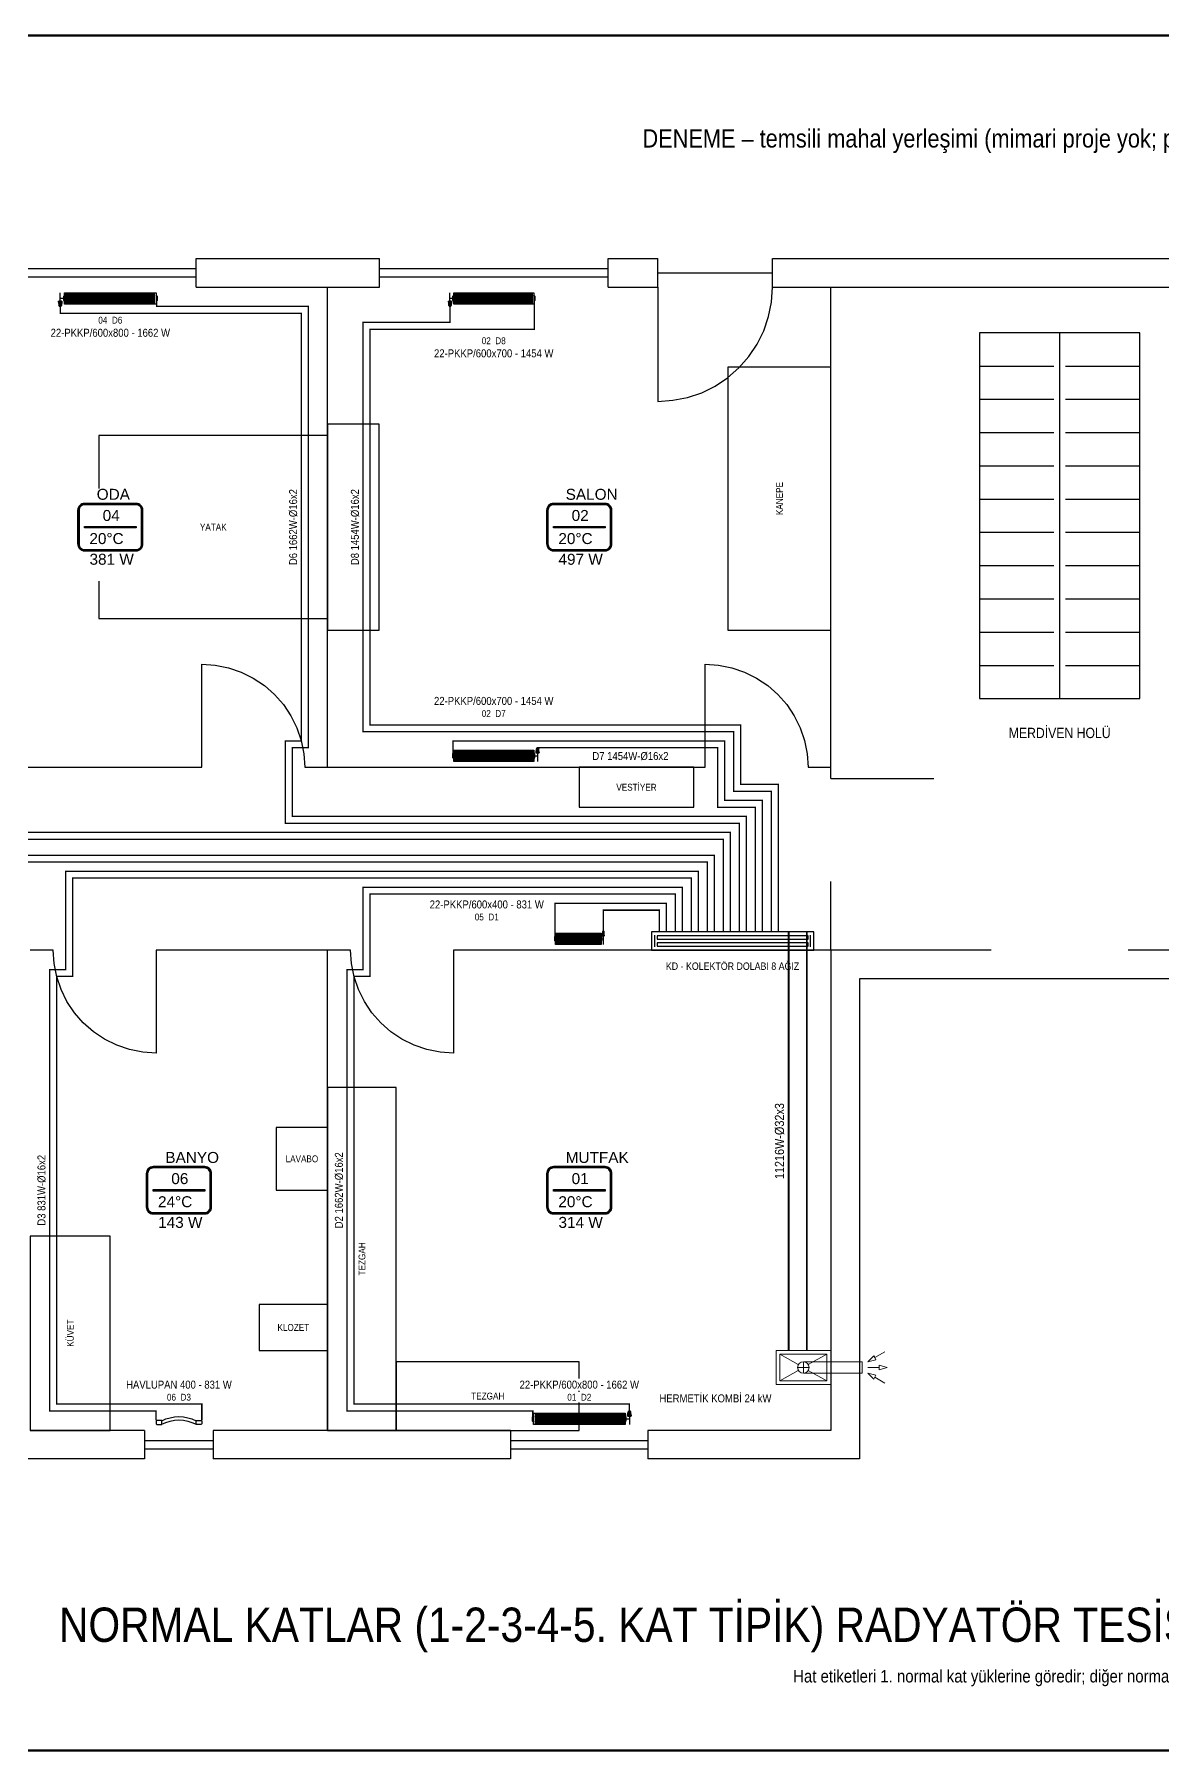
# Model space of a CAD drawing. Header units: centimetres. Extents: x -61 to 10101, y -10955 to 1521.
# Drawn here: x 4204 to 5190, y 19 to 1521 of the extents above; entities that cross this region are included whole.
import ezdxf
from ezdxf.enums import TextEntityAlignment as Align

# ---------------------------------------------------------------- set-up
doc = ezdxf.new("R2010")
doc.units = ezdxf.units.CM
doc.linetypes.add('DASHED', pattern=[1.524, 1.27, -0.254])
for name, color, linetype in [('MTY-ISIKAYBIMAHAL', 2, 'Continuous'), ('MTY-RADYATÖR', 2, 'Continuous'), ('MTY-TEFRIS', 15, 'Continuous'), ('MTY-TEFRIS-CIKTI', 250, 'Continuous'), ('ROTAS-BASLIK', 7, 'Continuous'), ('ROTAS-CIHAZ', 135, 'Continuous'), ('ROTAS-DENEME', 1, 'Continuous'), ('ROTAS-ISITMA-CAP', 41, 'Continuous'), ('ROTAS-ISITMA-DONUS', 30, 'DASHED'), ('ROTAS-ISITMA-GIDIS', 10, 'Continuous'), ('ROTAS-ISITMA-KOLEKTOR', 6, 'Continuous'), ('ROTAS-MAHAL', 2, 'Continuous'), ('ROTAS-MASKE', 7, 'Continuous'), ('ROTAS-MIMARI-PENCERE', 4, 'Continuous'), ('ROTAS-MIMARI-TEFRIS', 9, 'Continuous'), ('ROTAS-MIMARI-TEMSILI', 8, 'Continuous'), ('ROTAS-PAFTA', 7, 'Continuous'), ('ROTAS-RADYATOR', 2, 'Continuous'), ('ROTAS-YAZI', 7, 'Continuous')]:
    doc.layers.add(name, color=color, linetype=linetype)
doc.styles.add('MTYCAPLT', font='arial.ttf', dxfattribs={"width": 0.65, "height": 1})
doc.styles.add('ROTAS', font='arial.ttf')

# ---------------------------------------------------------------- blocks, each defined once
blk = doc.blocks.new('ROTAS-KOLEKTOR-DOLABI-8')
for p, q in [((3, 3), (3, 13)), ((139, 3), (139, 13))]:
    blk.add_line(p, q)
for points in [[(0, 0), (142, 0), (142, 16), (0, 16)], [(5, 9.5), (137, 9.5), (137, 12.5), (5, 12.5)], [(5, 3.5), (137, 3.5), (137, 6.5), (5, 6.5)]]:
    blk.add_lwpolyline(points, close=True)
blk = doc.blocks.new('MTY-RADYATOR Panel')
at = {"layer": 'MTY-RADYATÖR', "color": 15}
for p, q in [((-1.9, 8.2), (-1.4, 11.2)), ((-1.9, 8.2), (1.9, 8.2)), ((1.9, 8), (-1.9, 8)), ((-1.4, 11.2), (1.4, 11.2)), ((-1.3, 11.2), (-1.3, 8.2)), ((-1.1, 11.7), (1.1, 11.7)), ((-1.1, 7.2), (1.1, 7.2)), ((-0.7, 11.2), (-0.7, 8.2)), ((-0.6, 11.9), (0.6, 11.9)), ((0, 11.2), (0, 8.2)), ((0.6, 11.2), (0.6, 8.2)), ((1.3, 11.2), (1.3, 8.2)), ((1.9, 8.2), (1.4, 11.2)), ((3.4, 6.9), (3.8, 6.9)), ((3.4, 3.1), (3.4, 6.9)), ((3.4, 6.3), (3.8, 6.3)), ((3.4, 3.7), (3.8, 3.7)), ((3.4, 3.1), (3.8, 3.1)), ((3.8, 2.8), (3.8, 7.2)), ((3.8, 7.2), (4, 7.2)), ((3.8, 2.8), (4, 2.8)), ((4, 7.2), (4.4, 7.3)), ((4, 2.8), (4, 7.2)), ((4, 2.8), (4.4, 2.7)), ((105.3, 7.2), (104.9, 7.3)), ((105.3, 2.8), (104.9, 2.7)), ((105.3, 2.8), (105.3, 7.2)), ((105.5, 7.2), (105.3, 7.2)), ((105.5, 2.8), (105.3, 2.8)), ((105.5, 2.8), (105.5, 7.2)), ((105.9, 6.9), (105.5, 6.9)), ((105.9, 6.3), (105.5, 6.3)), ((105.9, 3.7), (105.5, 3.7)), ((105.9, 3.1), (105.5, 3.1)), ((105.9, 3.1), (105.9, 6.9))]:
    blk.add_line(p, q, dxfattribs=at)
at = {"layer": 'MTY-RADYATÖR', "color": 15, "ltscale": 0.3}
for p, q in [((0, 7.2), (0, 0)), ((3.8, 5), (0, 5))]:
    blk.add_line(p, q, dxfattribs=at)
at = {"layer": 'MTY-RADYATÖR'}
for p, q in [((5.7, 9), (5.7, 1)), ((6.7, 1), (6.7, 9)), ((7.2, 9), (7.2, 1)), ((8.2, 1), (8.2, 9)), ((8.7, 9), (8.7, 1)), ((9.7, 1), (9.7, 9)), ((10.2, 9), (10.2, 1)), ((11.2, 1), (11.2, 9)), ((11.7, 9), (11.7, 1)), ((12.7, 1), (12.7, 9)), ((13.2, 9), (13.2, 1)), ((14.2, 1), (14.2, 9)), ((14.7, 9), (14.7, 1)), ((15.7, 1), (15.7, 9)), ((16.2, 9), (16.2, 1)), ((17.2, 1), (17.2, 9)), ((17.7, 9), (17.7, 1)), ((18.7, 1), (18.7, 9)), ((19.2, 9), (19.2, 1)), ((20.2, 1), (20.2, 9)), ((20.7, 9), (20.7, 1)), ((21.7, 1), (21.7, 9)), ((22.2, 9), (22.2, 1)), ((23.2, 1), (23.2, 9)), ((23.7, 9), (23.7, 1)), ((24.7, 1), (24.7, 9)), ((25.2, 9), (25.2, 1)), ((26.2, 1), (26.2, 9)), ((26.7, 9), (26.7, 1)), ((27.7, 1), (27.7, 9)), ((28.2, 9), (28.2, 1)), ((29.2, 1), (29.2, 9)), ((29.7, 9), (29.7, 1)), ((30.7, 1), (30.7, 9)), ((31.2, 9), (31.2, 1)), ((32.2, 1), (32.2, 9)), ((32.7, 9), (32.7, 1)), ((33.7, 1), (33.7, 9)), ((34.2, 9), (34.2, 1)), ((35.2, 1), (35.2, 9)), ((35.7, 9), (35.7, 1)), ((36.7, 1), (36.7, 9)), ((37.2, 9), (37.2, 1)), ((38.2, 1), (38.2, 9)), ((38.7, 9), (38.7, 1)), ((39.7, 1), (39.7, 9)), ((40.2, 9), (40.2, 1)), ((41.2, 1), (41.2, 9)), ((41.7, 9), (41.7, 1)), ((42.7, 1), (42.7, 9)), ((43.2, 9), (43.2, 1)), ((44.2, 1), (44.2, 9)), ((44.7, 9), (44.7, 1)), ((45.7, 1), (45.7, 9)), ((46.2, 9), (46.2, 1)), ((47.2, 1), (47.2, 9)), ((47.7, 9), (47.7, 1)), ((48.7, 1), (48.7, 9)), ((49.2, 9), (49.2, 1)), ((50.2, 1), (50.2, 9)), ((50.7, 9), (50.7, 1)), ((51.7, 1), (51.7, 9)), ((52.2, 9), (52.2, 1)), ((53.2, 1), (53.2, 9)), ((53.7, 9), (53.7, 1)), ((54.7, 1), (54.7, 9)), ((55.2, 9), (55.2, 1)), ((56.2, 1), (56.2, 9)), ((56.7, 9), (56.7, 1)), ((57.7, 1), (57.7, 9)), ((58.2, 9), (58.2, 1)), ((59.2, 1), (59.2, 9)), ((59.7, 9), (59.7, 1)), ((60.7, 1), (60.7, 9)), ((61.2, 9), (61.2, 1)), ((62.2, 1), (62.2, 9)), ((62.7, 9), (62.7, 1)), ((63.7, 1), (63.7, 9)), ((64.2, 9), (64.2, 1)), ((65.2, 1), (65.2, 9)), ((65.7, 9), (65.7, 1)), ((66.7, 1), (66.7, 9)), ((67.2, 9), (67.2, 1)), ((68.2, 1), (68.2, 9)), ((68.7, 9), (68.7, 1)), ((69.7, 1), (69.7, 9)), ((70.2, 9), (70.2, 1)), ((71.2, 1), (71.2, 9)), ((71.7, 9), (71.7, 1)), ((72.7, 1), (72.7, 9)), ((73.2, 9), (73.2, 1)), ((74.2, 1), (74.2, 9)), ((74.7, 9), (74.7, 1)), ((75.7, 1), (75.7, 9)), ((76.2, 9), (76.2, 1)), ((77.2, 1), (77.2, 9)), ((77.7, 9), (77.7, 1)), ((78.7, 1), (78.7, 9)), ((79.2, 9), (79.2, 1)), ((80.2, 1), (80.2, 9)), ((80.7, 9), (80.7, 1)), ((81.7, 1), (81.7, 9)), ((82.2, 9), (82.2, 1)), ((83.2, 1), (83.2, 9)), ((83.7, 9), (83.7, 1)), ((84.7, 1), (84.7, 9)), ((85.2, 9), (85.2, 1)), ((86.2, 1), (86.2, 9)), ((86.7, 9), (86.7, 1)), ((87.7, 1), (87.7, 9)), ((88.2, 9), (88.2, 1)), ((89.2, 1), (89.2, 9)), ((89.7, 9), (89.7, 1)), ((90.7, 1), (90.7, 9)), ((91.2, 9), (91.2, 1)), ((92.2, 1), (92.2, 9)), ((92.7, 9), (92.7, 1)), ((93.7, 1), (93.7, 9)), ((94.2, 9), (94.2, 1)), ((95.2, 1), (95.2, 9)), ((95.7, 9), (95.7, 1)), ((96.7, 1), (96.7, 9)), ((97.2, 9), (97.2, 1)), ((98.2, 1), (98.2, 9)), ((98.7, 9), (98.7, 1)), ((99.7, 1), (99.7, 9)), ((100.2, 9), (100.2, 1)), ((101.2, 1), (101.2, 9)), ((101.7, 9), (101.7, 1)), ((102.7, 1), (102.7, 9))]:
    blk.add_line(p, q, dxfattribs=at)
at = {"layer": 'MTY-RADYATÖR', "color": 15}
blk.add_lwpolyline([(4.7, 0), (104.7, 0), (104.7, 10), (4.7, 10)], close=True, dxfattribs=at)
for centre, start, end in [((4.4, 7.5), 274, 350), ((4.4, 2.5), 10, 86), ((104.9, 7.5), 190, 266), ((104.9, 2.5), 94, 170)]:
    blk.add_arc(centre, 0.245, start, end, dxfattribs=at)
at = {"layer": 'MTY-RADYATÖR'}
for centre, start, end in [((6.2, 9), 0, 180), ((6.2, 1), 180, 0), ((7.7, 9), 0, 180), ((7.7, 1), 180, 0), ((9.2, 9), 0, 180), ((9.2, 1), 180, 0), ((10.7, 9), 0, 180), ((10.7, 1), 180, 0), ((12.2, 9), 0, 180), ((12.2, 1), 180, 0), ((13.7, 9), 0, 180), ((13.7, 1), 180, 0), ((15.2, 9), 0, 180), ((15.2, 1), 180, 0), ((16.7, 9), 0, 180), ((16.7, 1), 180, 0), ((18.2, 9), 0, 180), ((18.2, 1), 180, 0), ((19.7, 9), 0, 180), ((19.7, 1), 180, 0), ((21.2, 9), 0, 180), ((21.2, 1), 180, 0), ((22.7, 9), 0, 180), ((22.7, 1), 180, 0), ((24.2, 9), 0, 180), ((24.2, 1), 180, 0), ((25.7, 9), 0, 180), ((25.7, 1), 180, 0), ((27.2, 9), 0, 180), ((27.2, 1), 180, 0), ((28.7, 9), 0, 180), ((28.7, 1), 180, 0), ((30.2, 9), 0, 180), ((30.2, 1), 180, 0), ((31.7, 9), 0, 180), ((31.7, 1), 180, 0), ((33.2, 9), 0, 180), ((33.2, 1), 180, 0), ((34.7, 9), 0, 180), ((34.7, 1), 180, 0), ((36.2, 9), 0, 180), ((36.2, 1), 180, 0), ((37.7, 9), 0, 180), ((37.7, 1), 180, 0), ((39.2, 9), 0, 180), ((39.2, 1), 180, 0), ((40.7, 9), 0, 180), ((40.7, 1), 180, 0), ((42.2, 9), 0, 180), ((42.2, 1), 180, 0), ((43.7, 9), 0, 180), ((43.7, 1), 180, 0), ((45.2, 9), 0, 180), ((45.2, 1), 180, 0), ((46.7, 9), 0, 180), ((46.7, 1), 180, 0), ((48.2, 9), 0, 180), ((48.2, 1), 180, 0), ((49.7, 9), 0, 180), ((49.7, 1), 180, 0), ((51.2, 9), 0, 180), ((51.2, 1), 180, 0), ((52.7, 9), 0, 180), ((52.7, 1), 180, 0), ((54.2, 9), 0, 180), ((54.2, 1), 180, 0), ((55.7, 9), 0, 180), ((55.7, 1), 180, 0), ((57.2, 9), 0, 180), ((57.2, 1), 180, 0), ((58.7, 9), 0, 180), ((58.7, 1), 180, 0), ((60.2, 9), 0, 180), ((60.2, 1), 180, 0), ((61.7, 9), 0, 180), ((61.7, 1), 180, 0), ((63.2, 9), 0, 180), ((63.2, 1), 180, 0), ((64.7, 9), 0, 180), ((64.7, 1), 180, 0), ((66.2, 9), 0, 180), ((66.2, 1), 180, 0), ((67.7, 9), 0, 180), ((67.7, 1), 180, 0), ((69.2, 9), 0, 180), ((69.2, 1), 180, 0), ((70.7, 9), 0, 180), ((70.7, 1), 180, 0), ((72.2, 9), 0, 180), ((72.2, 1), 180, 0), ((73.7, 9), 0, 180), ((73.7, 1), 180, 0), ((75.2, 9), 0, 180), ((75.2, 1), 180, 0), ((76.7, 9), 0, 180), ((76.7, 1), 180, 0), ((78.2, 9), 0, 180), ((78.2, 1), 180, 0), ((79.7, 9), 0, 180), ((79.7, 1), 180, 0), ((81.2, 9), 0, 180), ((81.2, 1), 180, 0), ((82.7, 9), 0, 180), ((82.7, 1), 180, 0), ((84.2, 9), 0, 180), ((84.2, 1), 180, 0), ((85.7, 9), 0, 180), ((85.7, 1), 180, 0), ((87.2, 9), 0, 180), ((87.2, 1), 180, 0), ((88.7, 9), 0, 180), ((88.7, 1), 180, 0), ((90.2, 9), 0, 180), ((90.2, 1), 180, 0), ((91.7, 9), 0, 180), ((91.7, 1), 180, 0), ((93.2, 9), 0, 180), ((93.2, 1), 180, 0), ((94.7, 9), 0, 180), ((94.7, 1), 180, 0), ((96.2, 9), 0, 180), ((96.2, 1), 180, 0), ((97.7, 9), 0, 180), ((97.7, 1), 180, 0), ((99.2, 9), 0, 180), ((99.2, 1), 180, 0), ((100.7, 9), 0, 180), ((100.7, 1), 180, 0), ((102.2, 9), 0, 180), ((102.2, 1), 180, 0)]:
    blk.add_arc(centre, 0.5, start, end, dxfattribs=at)
at = {"layer": 'MTY-RADYATÖR', "color": 15}
for centre, major_axis, start_param, end_param in [((-1.1, 8), (0.584, 0.584), 2.161559, 3.926991), ((-0.6, 11), (0.584, 0.584), 0.785398, 2.161559), ((0.6, 11), (-0.584, 0.584), 4.121626, 5.497787), ((1.1, 8), (0.584, 0.584), 3.926991, 5.692422)]:
    blk.add_ellipse(centre, major_axis=major_axis, ratio=1, start_param=start_param, end_param=end_param, dxfattribs=at)
at = {"layer": 'MTY-RADYATÖR', "style": 'MTYCAPLT', "width": 0.65}
blk.add_attdef('RAD', text='', height=10, dxfattribs=at).set_placement((54.7, 22.5), align=Align.MIDDLE_CENTER)
at = {"layer": 'MTY-TEFRIS-CIKTI', "style": 'MTYCAPLT', "width": 0.65}
blk.add_attdef('NO', text='', height=6, dxfattribs=at).set_placement((54.7, 35), align=Align.MIDDLE_CENTER)
blk = doc.blocks.new('MTY-RADYATOR Banyopan')
at = {"layer": 'MTY-RADYATÖR', "color": 15}
for points in [[(-3, 0), (0, 0), (0, 3), (-3, 3, 0.414214), (-4, 2), (-4, 1, 0.414214)], [(27, 0), (24, 0), (24, 3), (27, 3, -0.414214), (28, 2), (28, 1, -0.414214)]]:
    blk.add_lwpolyline(points, format="xyb", close=True, dxfattribs=at)
at = {"layer": 'MTY-RADYATÖR'}
for centre, radius, start, end in [((12, -20.6), 26.2, 62.7637, 117.2363), ((12, -22.1), 25.4, 61.8807, 118.1193)]:
    blk.add_arc(centre, radius, start, end, dxfattribs=at)
at = {"layer": 'MTY-RADYATÖR', "style": 'MTYCAPLT', "width": 0.65}
blk.add_attdef('RAD', text='', height=10, dxfattribs=at).set_placement((12, 18), align=Align.MIDDLE_CENTER)
at = {"layer": 'MTY-TEFRIS-CIKTI', "style": 'MTYCAPLT', "width": 0.65}
blk.add_attdef('NO', text='', height=6, dxfattribs=at).set_placement((12, 30), align=Align.MIDDLE_CENTER)
blk = doc.blocks.new('MTY-KOMBİ')
at = {"layer": 'MTY-TEFRIS', "color": 1, "lineweight": 20, "ltscale": 40}
for p, q in [((19.5, 17.5), (3.4, 26.6)), ((23.9, 20), (23.9, 10)), ((44.4, 26.6), (28.2, 17.5)), ((19.5, 12.5), (3.4, 3.4)), ((18.9, 15), (28.9, 15)), ((44.4, 3.4), (28.2, 12.5))]:
    blk.add_line(p, q, dxfattribs=at)
at = {"layer": 'MTY-TEFRIS', "color": 7, "lineweight": 20, "ltscale": 40}
for p, q in [((23.9, 20), (75.3, 20)), ((75.3, 20), (75.3, 10)), ((85.4, 25.3), (80.3, 20)), ((87.4, 21.8), (80.3, 20)), ((86.4, 23.6), (85.4, 25.3)), ((95, 28.6), (86.4, 23.6)), ((86.4, 23.6), (87.4, 21.8)), ((90.3, 15), (90.3, 17)), ((90.3, 17), (97.3, 15)), ((23.9, 10), (75.3, 10)), ((80.3, 15), (90.3, 15)), ((87.4, 8.2), (80.3, 10)), ((85.4, 4.7), (80.3, 10)), ((86.4, 6.5), (85.4, 4.7)), ((86.4, 6.5), (87.4, 8.2)), ((95, 1.4), (86.4, 6.5)), ((90.3, 15), (90.3, 13)), ((90.3, 13), (97.3, 15))]:
    blk.add_line(p, q, dxfattribs=at)
blk.add_lwpolyline([(0, 0), (47.8, 0), (47.8, 30), (0, 30)], close=True, dxfattribs=at)
at = {"layer": 'MTY-TEFRIS', "color": 1, "lineweight": 20, "ltscale": 40}
blk.add_lwpolyline([(3.4, 3.4), (44.4, 3.4), (44.4, 26.6), (3.4, 26.6)], close=True, dxfattribs=at)
at = {"layer": 'MTY-TEFRIS', "color": 7, "lineweight": 20, "ltscale": 40}
blk.add_circle((23.9, 15), 5, dxfattribs=at)
blk = doc.blocks.new('MTY-RADYATOR MAHAL')
at = {"layer": 'MTY-ISIKAYBIMAHAL', "color": 2}
for points in [[(-35.7, 18.4), (-35.7, -18.4, 0.414214), (-28.2, -25.9), (28.2, -25.9, 0.414214), (35.7, -18.4), (35.7, 18.4, 0.414214), (28.2, 25.9), (-28.2, 25.9, 0.414214)], [(-34.2, 18.4), (-34.2, -18.4, 0.414214), (-28.2, -24.4), (28.2, -24.4, 0.414214), (34.2, -18.4), (34.2, 18.4, 0.414214), (28.2, 24.4), (-28.2, 24.4, 0.414214)]]:
    blk.add_lwpolyline(points, format="xyb", close=True, dxfattribs=at)
at = {"layer": 'MTY-ISIKAYBIMAHAL', "color": 4}
for points in [[(-35.2, 18.4), (-35.2, -18.4, 0.414214), (-28.2, -25.4), (28.2, -25.4, 0.414214), (35.2, -18.4), (35.2, 18.4, 0.414214), (28.2, 25.4), (-28.2, 25.4, 0.414214)], [(-34.7, 18.4), (-34.7, -18.4, 0.414214), (-28.2, -24.9), (28.2, -24.9, 0.414214), (34.7, -18.4), (34.7, 18.4, 0.414214), (28.2, 24.9), (-28.2, 24.9, 0.414214)]]:
    blk.add_lwpolyline(points, format="xyb", close=True, dxfattribs=at)
at = {"layer": 'MTY-ISIKAYBIMAHAL', "color": 2}
blk.add_lwpolyline([(-28.2, 0.8), (28.2, 0.8), (28.2, -0.8), (-28.2, -0.8)], close=True, dxfattribs=at)
at = {"layer": 'MTY-ISIKAYBIMAHAL', "color": 1, "style": 'MTYCAPLT', "width": 0.65}
for tag, p in [('MAHAL_001', (-14.9, 29.8)), ('NO_001', (-8.3, 6.7))]:
    blk.add_attdef(tag, p, '', height=12, rotation=360, dxfattribs=at)
at = {"layer": 'MTY-ISIKAYBIMAHAL', "color": 4, "style": 'MTYCAPLT', "width": 0.65}
for tag, p in [('DERECE_001', (-22.8, -18.5)), ('ISIKAYBI_001', (-22.7, -41.1))]:
    blk.add_attdef(tag, p, '', height=12, rotation=360, dxfattribs=at)
blk.add_attdef('ALAN', text='', height=12, rotation=360, dxfattribs=at).set_placement((0, -50), align=Align.MIDDLE_CENTER)

msp = doc.modelspace()

# ---------------------------------------------------------------- linework, layer by layer
at = {"layer": 'ROTAS-ISITMA-DONUS', "ltscale": 0.4}
for points, const_width in [([(4812, 736), (4812, 823), (4049, 823), (4049, 897), (4063, 897), (4063, 1283), (3930.6, 1283), (3930.6, 1287.7)], 1.2), ([(4826, 736), (4826, 837), (4429, 837), (4429, 897), (4443, 897), (4443, 1283), (4310.6, 1283), (4310.6, 1287.7)], 1.2), ([(4854, 736), (4854, 865), (4821, 865), (4821, 917), (4497, 917), (4497, 1263), (4640.7, 1263), (4640.7, 1287.7)], 1.2), ([(4840, 736), (4840, 851), (4807, 851), (4807, 903), (4569.7, 903), (4569.7, 892.3)], 1.2), ([(4798, 736), (4798, 803), (3731, 803), (3731, 703), (3717, 703), (3717, 317), (3909.4, 317), (3909.4, 312.3)], 1.2), ([(4784, 736), (4784, 789), (4231, 789), (4231, 703), (4217, 703), (4217, 317), (4310, 317), (4310, 308.8)], 1.2), ([(4770, 736), (4770, 775), (4491, 775), (4491, 703), (4477, 703), (4477, 317), (4639.4, 317), (4639.4, 312.3)], 1.2), ([(4756, 736), (4756, 761), (4658.8, 761), (4658.8, 732.3)], 1.2), ([(4879, 370), (4879, 736)], 1.6)]:
    msp.add_lwpolyline(points, dxfattribs=dict(at, const_width=const_width))
at = {"layer": 'ROTAS-ISITMA-GIDIS'}
for points, const_width in [([(4806, 736), (4806, 817), (4043, 817), (4043, 903), (4057, 903), (4057, 1277), (3846.2, 1277), (3846.2, 1283)], 1.2), ([(4820, 736), (4820, 831), (4423, 831), (4423, 903), (4437, 903), (4437, 1277), (4226.2, 1277), (4226.2, 1283)], 1.2), ([(4848, 736), (4848, 859), (4815, 859), (4815, 911), (4491, 911), (4491, 1269), (4566.9, 1269), (4566.9, 1283)], 1.2), ([(4834, 736), (4834, 845), (4801, 845), (4801, 897), (4643.5, 897), (4643.5, 897)], 1.2), ([(4792, 736), (4792, 797), (3737, 797), (3737, 697), (3723, 697), (3723, 323), (3993.8, 323), (3993.8, 317)], 1.2), ([(4778, 736), (4778, 783), (4237, 783), (4237, 697), (4223, 697), (4223, 323), (4350, 323), (4350, 308.8)], 1.2), ([(4764, 736), (4764, 769), (4497, 769), (4497, 697), (4483, 697), (4483, 323), (4723.8, 323), (4723.8, 317)], 1.2), ([(4750, 736), (4750, 755), (4701, 755), (4701, 737)], 1.2), ([(4863, 370), (4863, 736)], 1.6)]:
    msp.add_lwpolyline(points, dxfattribs=dict(at, const_width=const_width))
at = {"layer": 'ROTAS-MIMARI-PENCERE'}
for points in [[(4345, 1300), (4345, 1325)], [(4505.2, 1300), (4505.2, 1325)], [(4705.2, 1300), (4705.2, 1325)], [(4748.8, 1300), (4748.8, 1325)], [(4848.8, 1300), (4848.8, 1325)], [(4195, 1316.2), (4345, 1316.2)], [(4195, 1308.8), (4345, 1308.8)], [(4505.2, 1316.2), (4705.2, 1316.2)], [(4505.2, 1308.8), (4705.2, 1308.8)], [(4748.8, 1312.5), (4848.8, 1312.5)], [(4300, 300), (4300, 275)], [(4300, 291.2), (4360, 291.2)], [(4360, 300), (4360, 275)], [(4620, 300), (4620, 275)], [(4620, 291.2), (4740, 291.2)], [(4740, 300), (4740, 275)], [(4300, 283.8), (4360, 283.8)], [(4620, 283.8), (4740, 283.8)]]:
    msp.add_lwpolyline(points, dxfattribs=at)
at = {"layer": 'ROTAS-MIMARI-TEFRIS'}
for points in [[(4810, 1000), (4900, 1000), (4900, 1230), (4810, 1230)], [(4460, 1000), (4505, 1000), (4505, 1180), (4460, 1180)], [(4260, 1010), (4460, 1010), (4460, 1170), (4260, 1170)], [(4680, 845), (4780, 845), (4780, 880), (4680, 880)], [(4460, 300), (4520, 300), (4520, 600), (4460, 600)], [(4415, 510), (4460, 510), (4460, 565), (4415, 565)], [(4200, 300), (4270, 300), (4270, 470), (4200, 470)], [(4400, 370), (4460, 370), (4460, 410), (4400, 410)], [(4520, 300), (4680, 300), (4680, 360), (4520, 360)]]:
    msp.add_lwpolyline(points, close=True, dxfattribs=at)
at = {"layer": 'ROTAS-MIMARI-TEMSILI'}
for points in [[(4345, 1325), (4505.2, 1325)], [(4705.2, 1325), (4748.8, 1325)], [(4848.8, 1325), (5351.2, 1325)], [(4345, 1300), (4460, 1300)], [(4460, 1300), (4505.2, 1300)], [(4460, 880), (4460, 1300)], [(4705.2, 1300), (4748.8, 1300)], [(4748.8, 1300), (4748.8, 1200)], [(4748.8, 1200), (4761.9, 1200.9), (4774.7, 1203.4), (4787.1, 1207.6), (4798.8, 1213.4), (4809.7, 1220.7), (4819.5, 1229.3), (4828.1, 1239.1), (4835.4, 1250), (4841.2, 1261.7), (4845.4, 1274.1), (4847.9, 1286.9), (4848.8, 1300)], [(4848.8, 1300), (4900, 1300)], [(4900, 1300), (5300, 1300)], [(4900, 880), (4900, 1300)], [(5100, 940), (5100, 1260)], [(5030, 1230.9), (5095, 1230.9)], [(5105, 1230.9), (5170, 1230.9)], [(5030, 1201.8), (5095, 1201.8)], [(5105, 1201.8), (5170, 1201.8)], [(5030, 1172.7), (5095, 1172.7)], [(5105, 1172.7), (5170, 1172.7)], [(5030, 1143.6), (5095, 1143.6)], [(5105, 1143.6), (5170, 1143.6)], [(5030, 1114.5), (5095, 1114.5)], [(5105, 1114.5), (5170, 1114.5)], [(5030, 1085.5), (5095, 1085.5)], [(5105, 1085.5), (5170, 1085.5)], [(5030, 1056.4), (5095, 1056.4)], [(5105, 1056.4), (5170, 1056.4)], [(5030, 1027.3), (5095, 1027.3)], [(5105, 1027.3), (5170, 1027.3)], [(5030, 998.2), (5095, 998.2)], [(5105, 998.2), (5170, 998.2)], [(4350, 880), (4350, 970)], [(4350, 970), (4361.7, 969.2), (4373.3, 966.9), (4384.4, 963.1), (4395, 957.9), (4404.8, 951.4), (4413.6, 943.6), (4421.4, 934.8), (4427.9, 925), (4433.1, 914.4), (4436.9, 903.3), (4439.2, 891.7), (4440, 880)], [(4790, 880), (4790, 970)], [(4790, 970), (4801.7, 969.2), (4813.3, 966.9), (4824.4, 963.1), (4835, 957.9), (4844.8, 951.4), (4853.6, 943.6), (4861.4, 934.8), (4867.9, 925), (4873.1, 914.4), (4876.9, 903.3), (4879.2, 891.7), (4880, 880)], [(5030, 969.1), (5095, 969.1)], [(5105, 969.1), (5170, 969.1)], [(4080, 880), (4350, 880)], [(4440, 880), (4460, 880)], [(4460, 880), (4790, 880)], [(4880, 880), (4900, 880)], [(4900, 870), (4900, 880)], [(4900, 870), (4990, 870)], [(4900, 720), (4900, 780)], [(4220, 720), (4200, 720)], [(4310, 630), (4298.3, 630.8), (4286.7, 633.1), (4275.6, 636.9), (4265, 642.1), (4255.2, 648.6), (4246.4, 656.4), (4238.6, 665.2), (4232.1, 675), (4226.9, 685.6), (4223.1, 696.7), (4220.8, 708.3), (4220, 720)], [(4460, 720), (4310, 720)], [(4310, 720), (4310, 630)], [(4460, 300), (4460, 720)], [(4480, 720), (4460, 720)], [(4570, 630), (4558.3, 630.8), (4546.7, 633.1), (4535.6, 636.9), (4525, 642.1), (4515.2, 648.6), (4506.4, 656.4), (4498.6, 665.2), (4492.1, 675), (4486.9, 685.6), (4483.1, 696.7), (4480.8, 708.3), (4480, 720)], [(4900, 720), (4570, 720)], [(4570, 720), (4570, 630)], [(5040, 720), (4900, 720)], [(4900, 720), (4900, 300)], [(5300, 720), (5160, 720)], [(5460, 275), (5275, 275), (5275, 695), (4925, 695), (4925, 275)], [(4300, 300), (4200, 300)], [(4460, 300), (4360, 300)], [(4620, 300), (4460, 300)], [(4900, 300), (4740, 300)], [(4300, 275), (4025, 275)], [(4620, 275), (4360, 275)], [(4925, 275), (4740, 275)]]:
    msp.add_lwpolyline(points, dxfattribs=at)
msp.add_lwpolyline([(5030, 940), (5170, 940), (5170, 1260), (5030, 1260)], close=True, dxfattribs=at)

# ---------------------------------------------------------------- block references
at = {"layer": 'ROTAS-CIHAZ'}
msp.add_blockref('MTY-KOMBİ', (4852, 340), dxfattribs=at)
at = {"layer": 'ROTAS-ISITMA-KOLEKTOR'}
msp.add_blockref('ROTAS-KOLEKTOR-DOLABI-8', (4743, 720), dxfattribs=at)
at = {"layer": 'ROTAS-RADYATOR', "rotation": -180}
for p, xscale in [((4226.2, 1295), -0.8), ((4566.9, 1295), -0.7)]:
    msp.add_blockref('MTY-RADYATOR Panel', p, dxfattribs=dict(at, xscale=xscale))
at = {"layer": 'ROTAS-RADYATOR'}
for p, xscale in [((4643.5, 885), -0.7), ((4701, 725), -0.4), ((4723.8, 305), -0.8)]:
    msp.add_blockref('MTY-RADYATOR Panel', p, dxfattribs=dict(at, xscale=xscale))
at = {"layer": 'ROTAS-RADYATOR', "xscale": -1.25, "yscale": 1.25}
msp.add_blockref('MTY-RADYATOR Banyopan', (4345, 305), dxfattribs=at)

# ---------------------------------------------------------------- texts
at = {"layer": 'ROTAS-MIMARI-TEFRIS', "color": 8, "style": 'ROTAS', "width": 0.85}
for s, p in [('KANEPE', (4855, 1115)), ('TEZGAH', (4490, 450)), ('KÜVET', (4235, 385))]:
    msp.add_text(s, height=6, rotation=90, dxfattribs=at).set_placement(p, align=Align.MIDDLE_CENTER)
for s, p in [('YATAK', (4360, 1090)), ('VESTİYER', (4730, 862.5)), ('LAVABO', (4437.5, 537.5)), ('KLOZET', (4430, 390)), ('TEZGAH', (4600, 330))]:
    msp.add_text(s, height=6, dxfattribs=at).set_placement(p, align=Align.MIDDLE_CENTER)

# ---------------------------------------------------------------- wipeouts: each hides what was drawn before it
for points in [[(4737, 1418), (5455, 1418), (5455, 1442), (4737, 1442)], [(5065.7, 903.2), (5129.8, 903.2), (5129.8, 916.8), (5065.7, 916.8)], [(4358.2, 107.5), (5826.8, 107.5), (5826.8, 152.5), (4358.2, 152.5)], [(4858.9, 76.8), (5335.6, 76.8), (5335.6, 93.2), (4858.9, 93.2)]]:
    msp.add_wipeout(points).dxf.layer = 'ROTAS-MASKE'

# ---------------------------------------------------------------- next in the draw order: texts
at = {"layer": 'ROTAS-BASLIK', "style": 'ROTAS', "width": 0.85}
msp.add_text('NORMAL KATLAR (1-2-3-4-5. KAT TİPİK) RADYATÖR TESİSATI PLANI (KOLEKTÖRLÜ).........ÖLÇEK: 1 / 50', height=30, dxfattribs=at).set_placement((5100, 130), align=Align.MIDDLE_CENTER)
at = {"layer": 'ROTAS-DENEME', "style": 'ROTAS', "width": 0.85}
msp.add_text('DENEME – temsili mahal yerleşimi (mimari proje yok; pencere, kapı ve tefriş temsilîdir)', height=16, dxfattribs=at).set_placement((5100, 1430), align=Align.MIDDLE_CENTER)
at = {"layer": 'ROTAS-MIMARI-TEMSILI', "style": 'ROTAS', "width": 0.85}
msp.add_text('MERDİVEN HOLÜ', height=9, dxfattribs=at).set_placement((5100, 910), align=Align.MIDDLE_CENTER)
at = {"layer": 'ROTAS-YAZI', "style": 'ROTAS', "width": 0.85}
msp.add_text('Hat etiketleri 1. normal kat yüklerine göredir; diğer normal katlarda aynı yerleşim.', height=11, dxfattribs=at).set_placement((5100, 85), align=Align.MIDDLE_CENTER)

# ---------------------------------------------------------------- next in the draw order: wipeouts: each hides what was drawn before it
for points in [[(4223.7, 1254.8), (4312.8, 1254.8), (4312.8, 1265.2), (4223.7, 1265.2)], [(4558.9, 1236.8), (4648, 1236.8), (4648, 1247.2), (4558.9, 1247.2)], [(4298.8, 1042.8), (4298.8, 1123.6), (4241.2, 1123.6), (4241.2, 1042.8)], [(4435, 1061.5), (4435, 1115), (4424.5, 1115), (4424.5, 1061.5)], [(4489, 1061.5), (4489, 1115), (4478.5, 1115), (4478.5, 1061.5)], [(4708.8, 1042.8), (4708.8, 1123.6), (4651.2, 1123.6), (4651.2, 1042.8)], [(4558.9, 932.8), (4648, 932.8), (4648, 943.2), (4558.9, 943.2)], [(4696.3, 884.5), (4749.7, 884.5), (4749.7, 895), (4696.3, 895)], [(4554.6, 754.8), (4640.2, 754.8), (4640.2, 765.2), (4554.6, 765.2)], [(4766, 701.1), (4858.8, 701.1), (4858.8, 710.9), (4766, 710.9)], [(4861, 524.5), (4861, 577.5), (4849, 577.5), (4849, 524.5)], [(4358.8, 462.8), (4358.8, 543.6), (4301.2, 543.6), (4301.2, 462.8)], [(4708.8, 462.8), (4708.8, 543.6), (4651.2, 543.6), (4651.2, 462.8)], [(4215, 483.3), (4215, 533.2), (4204.5, 533.2), (4204.5, 483.3)], [(4475, 481.5), (4475, 535), (4464.5, 535), (4464.5, 481.5)], [(4290.8, 334.8), (4365.7, 334.8), (4365.7, 345.2), (4290.8, 345.2)], [(4633.7, 334.8), (4722.8, 334.8), (4722.8, 345.2), (4633.7, 345.2)], [(4771.4, 322.8), (4846.2, 322.8), (4846.2, 333.2), (4771.4, 333.2)]]:
    msp.add_wipeout(points).dxf.layer = 'ROTAS-MASKE'

# ---------------------------------------------------------------- next in the draw order: block references
at = {"layer": 'ROTAS-MAHAL'}
ref = msp.add_blockref('MTY-RADYATOR MAHAL', (4270, 1090), dxfattribs=dict(at, xscale=0.8, yscale=0.8))
ref.add_attrib('DERECE_001', '20°C', (4251.7, 1075.2), dxfattribs={"layer": 'MTY-ISIKAYBIMAHAL', "color": 4, "height": 9.6, "rotation": 360, "style": 'MTYCAPLT'})
ref.add_attrib('MAHAL_001', 'ODA', (4258.1, 1113.9), dxfattribs={"layer": 'MTY-ISIKAYBIMAHAL', "color": 1, "height": 9.6, "rotation": 360, "style": 'MTYCAPLT'})
ref.add_attrib('ISIKAYBI_001', '381 W', (4251.8, 1057.1), dxfattribs={"layer": 'MTY-ISIKAYBIMAHAL', "color": 4, "height": 9.6, "rotation": 360, "style": 'MTYCAPLT'})
ref.add_attrib('NO_001', '04', (4263.3, 1095.4), dxfattribs={"layer": 'MTY-ISIKAYBIMAHAL', "color": 1, "height": 9.6, "rotation": 360, "style": 'MTYCAPLT'})
ref = msp.add_blockref('MTY-RADYATOR MAHAL', (4680, 1090), dxfattribs=dict(at, xscale=0.8, yscale=0.8))
ref.add_attrib('DERECE_001', '20°C', (4661.7, 1075.2), dxfattribs={"layer": 'MTY-ISIKAYBIMAHAL', "color": 4, "height": 9.6, "rotation": 360, "style": 'MTYCAPLT'})
ref.add_attrib('MAHAL_001', 'SALON', (4668.1, 1113.9), dxfattribs={"layer": 'MTY-ISIKAYBIMAHAL', "color": 1, "height": 9.6, "rotation": 360, "style": 'MTYCAPLT'})
ref.add_attrib('ISIKAYBI_001', '497 W', (4661.8, 1057.1), dxfattribs={"layer": 'MTY-ISIKAYBIMAHAL', "color": 4, "height": 9.6, "rotation": 360, "style": 'MTYCAPLT'})
ref.add_attrib('NO_001', '02', (4673.3, 1095.4), dxfattribs={"layer": 'MTY-ISIKAYBIMAHAL', "color": 1, "height": 9.6, "rotation": 360, "style": 'MTYCAPLT'})
ref = msp.add_blockref('MTY-RADYATOR MAHAL', (4330, 510), dxfattribs=dict(at, xscale=0.8, yscale=0.8))
ref.add_attrib('DERECE_001', '24°C', (4311.7, 495.2), dxfattribs={"layer": 'MTY-ISIKAYBIMAHAL', "color": 4, "height": 9.6, "rotation": 360, "style": 'MTYCAPLT'})
ref.add_attrib('MAHAL_001', 'BANYO', (4318.1, 533.9), dxfattribs={"layer": 'MTY-ISIKAYBIMAHAL', "color": 1, "height": 9.6, "rotation": 360, "style": 'MTYCAPLT'})
ref.add_attrib('ISIKAYBI_001', '143 W', (4311.8, 477.1), dxfattribs={"layer": 'MTY-ISIKAYBIMAHAL', "color": 4, "height": 9.6, "rotation": 360, "style": 'MTYCAPLT'})
ref.add_attrib('NO_001', '06', (4323.3, 515.4), dxfattribs={"layer": 'MTY-ISIKAYBIMAHAL', "color": 1, "height": 9.6, "rotation": 360, "style": 'MTYCAPLT'})
ref = msp.add_blockref('MTY-RADYATOR MAHAL', (4680, 510), dxfattribs=dict(at, xscale=0.8, yscale=0.8))
ref.add_attrib('DERECE_001', '20°C', (4661.7, 495.2), dxfattribs={"layer": 'MTY-ISIKAYBIMAHAL', "color": 4, "height": 9.6, "rotation": 360, "style": 'MTYCAPLT'})
ref.add_attrib('MAHAL_001', 'MUTFAK', (4668.1, 533.9), dxfattribs={"layer": 'MTY-ISIKAYBIMAHAL', "color": 1, "height": 9.6, "rotation": 360, "style": 'MTYCAPLT'})
ref.add_attrib('ISIKAYBI_001', '314 W', (4661.8, 477.1), dxfattribs={"layer": 'MTY-ISIKAYBIMAHAL', "color": 4, "height": 9.6, "rotation": 360, "style": 'MTYCAPLT'})
ref.add_attrib('NO_001', '01', (4673.3, 515.4), dxfattribs={"layer": 'MTY-ISIKAYBIMAHAL', "color": 1, "height": 9.6, "rotation": 360, "style": 'MTYCAPLT'})

# ---------------------------------------------------------------- next in the draw order: texts
at = {"layer": 'ROTAS-CIHAZ', "style": 'ROTAS', "width": 0.85}
msp.add_text('HERMETİK KOMBİ 24 kW', height=7, dxfattribs=at).set_placement((4848, 328), align=Align.MIDDLE_RIGHT)
at = {"layer": 'ROTAS-ISITMA-CAP', "style": 'ROTAS', "width": 0.85}
for s, height, p in [('D6 1662W-Ø16x2', 7, (4429.8, 1090)), ('D8 1454W-Ø16x2', 7, (4483.8, 1090)), ('11216W-Ø32x3', 8, (4855, 553)), ('D2 1662W-Ø16x2', 7, (4469.8, 510)), ('D3 831W-Ø16x2', 7, (4209.8, 510))]:
    msp.add_text(s, height=height, rotation=90, dxfattribs=at).set_placement(p, align=Align.MIDDLE_CENTER)
msp.add_text('D7 1454W-Ø16x2', height=7, dxfattribs=at).set_placement((4724.7, 889.8), align=Align.MIDDLE_CENTER)
at = {"layer": 'ROTAS-ISITMA-KOLEKTOR', "style": 'ROTAS', "width": 0.85}
msp.add_text('KD - KOLEKTÖR DOLABI 8 AĞIZ', height=6.5, dxfattribs=at).set_placement((4814, 706), align=Align.MIDDLE_CENTER)
at = {"layer": 'ROTAS-RADYATOR', "style": 'ROTAS', "width": 0.85}
for s, p in [('22-PKKP/600x800 - 1662 W', (4270, 1260)), ('22-PKKP/600x700 - 1454 W', (4605.2, 1242)), ('22-PKKP/600x700 - 1454 W', (4605.2, 938)), ('22-PKKP/600x400 - 831 W', (4599.1, 760)), ('HAVLUPAN 400 - 831 W', (4330, 340)), ('22-PKKP/600x800 - 1662 W', (4680, 340))]:
    msp.add_text(s, height=7, dxfattribs=at).set_placement(p, align=Align.MIDDLE_CENTER)

# ---------------------------------------------------------------- next in the draw order: wipeouts: each hides what was drawn before it
for points in [[(4257.8, 1266.5), (4279.2, 1266.5), (4279.2, 1275.5), (4257.8, 1275.5)], [(4593, 1248.5), (4614.4, 1248.5), (4614.4, 1257.5), (4593, 1257.5)], [(4593, 922.5), (4614.4, 922.5), (4614.4, 931.5), (4593, 931.5)], [(4586.9, 744.5), (4608.3, 744.5), (4608.3, 753.5), (4586.9, 753.5)], [(4317.8, 324.5), (4339.2, 324.5), (4339.2, 333.5), (4317.8, 333.5)], [(4667.8, 324.5), (4689.2, 324.5), (4689.2, 333.5), (4667.8, 333.5)]]:
    msp.add_wipeout(points).dxf.layer = 'ROTAS-MASKE'

# ---------------------------------------------------------------- next in the draw order: linework, layer by layer
at = {"layer": 'ROTAS-PAFTA', "const_width": 2}
msp.add_lwpolyline([(3500, 20), (6700, 20), (6700, 1520), (3500, 1520)], close=True, dxfattribs=at)

# ---------------------------------------------------------------- next in the draw order: texts
at = {"layer": 'ROTAS-RADYATOR', "style": 'ROTAS', "width": 0.85}
for s, p in [('04  D6', (4270, 1271)), ('02  D8', (4605.2, 1253)), ('02  D7', (4605.2, 927)), ('05  D1', (4599.1, 749)), ('06  D3', (4330, 329)), ('01  D2', (4680, 329))]:
    msp.add_text(s, height=6, dxfattribs=at).set_placement(p, align=Align.MIDDLE_CENTER)

doc.saveas('drawing.dxf')
